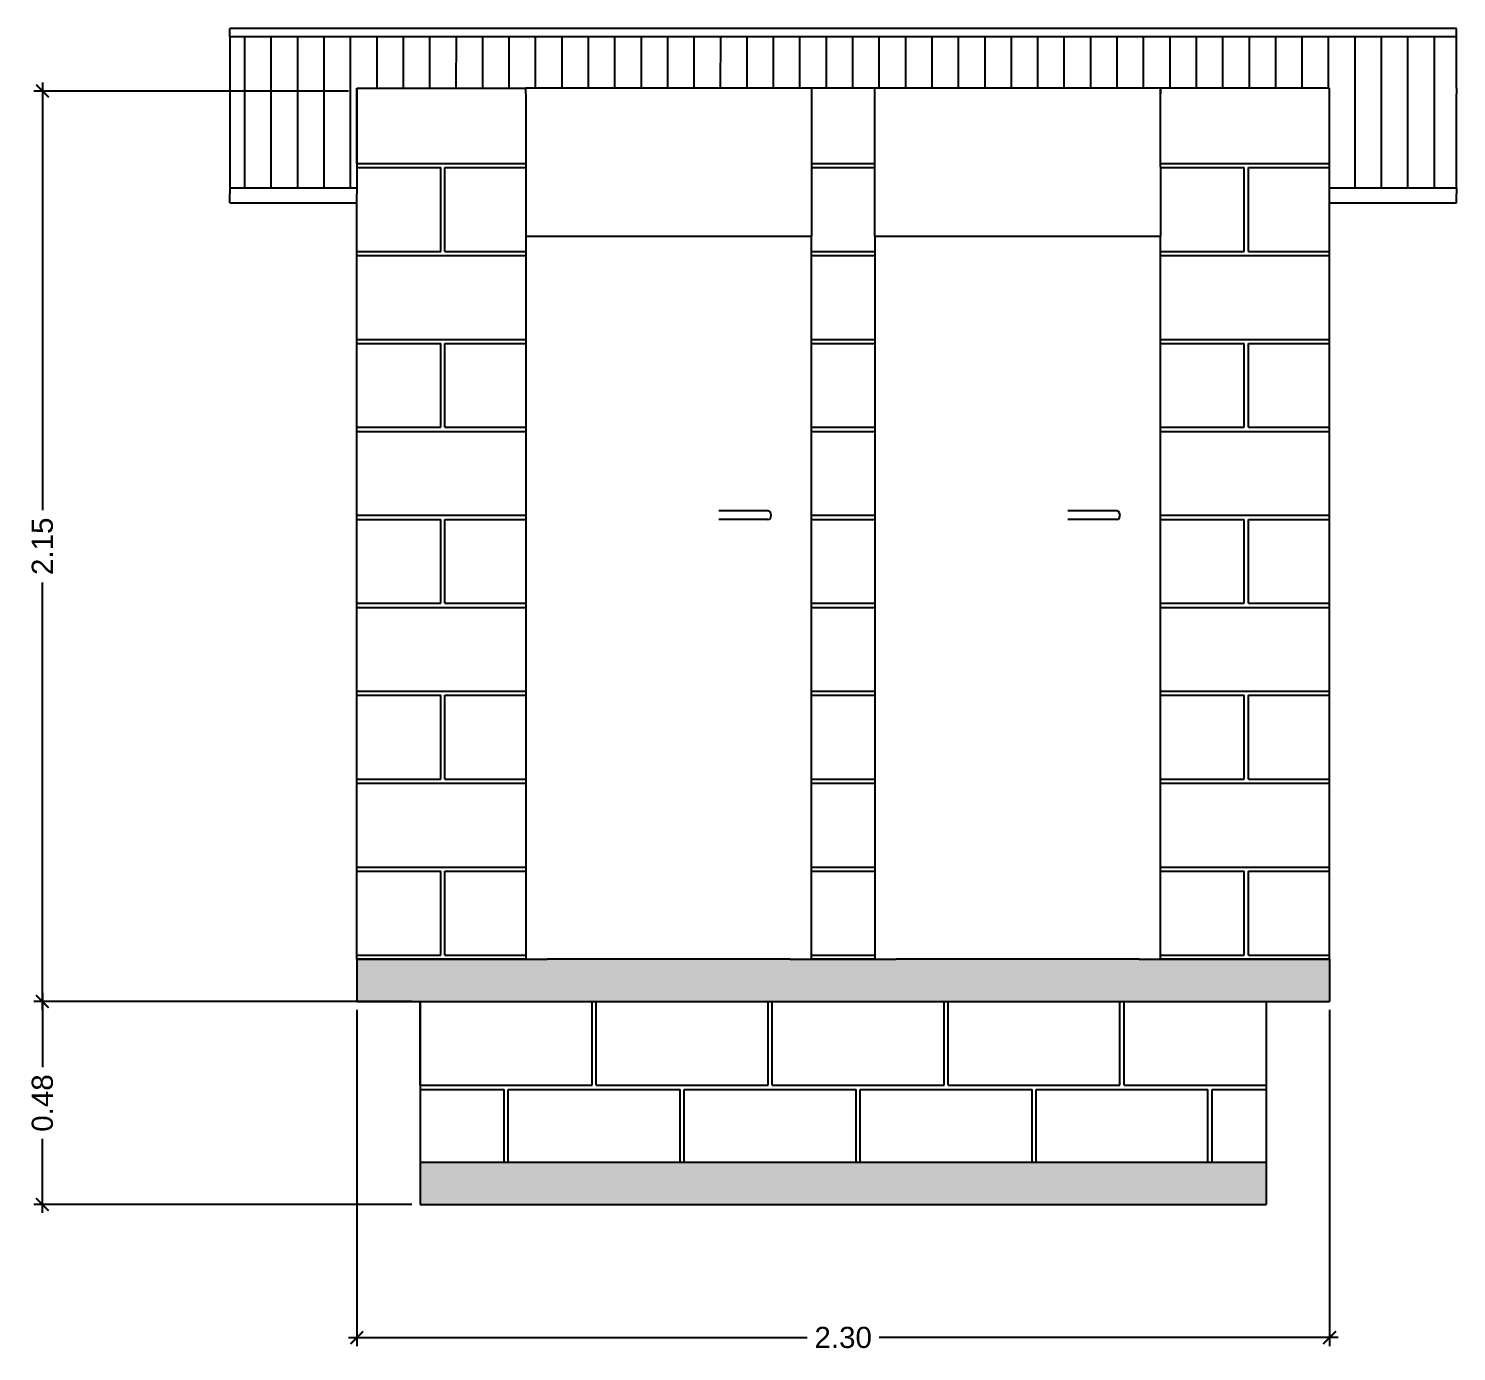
# Model space of a CAD drawing. Header units: metres. Extents: x 258817 to 259192, y 1878716 to 1878911.
# Drawn here: x 259041.364 to 259044.74, y 1878839.253 to 1878842.382 of the extents above; entities that cross this region are included whole.
import ezdxf

# ---------------------------------------------------------------- set-up
doc = ezdxf.new("R2010")
doc.units = ezdxf.units.M
doc.header["$MEASUREMENT"] = 0
doc.layers.add('Vistas', color=7, linetype='Continuous')
doc.styles.get("Standard").update_dxf_attribs({"font": 'arial.ttf'})
doc.dimstyles.new('JPcotas25', dxfattribs={"dimtxt": 0.05, "dimasz": 0.03, "dimexe": 0.02, "dimexo": 0.02, "dimgap": 0.02, "dimtad": 0, "dimzin": 1, "dimdsep": 46, "dimtxsty": 'Standard', "dimblk": 'ARCHTICK', "dimcen": 2.5, "dimdle": 0.02, "dimclrd": 1, "dimclre": 1, "dimclrt": 2, "dimadec": 0, "dimazin": 0, "dimtfac": 1, "dimtmove": 1, "dimatfit": 2, "dimfxl": 1.25, "dimarcsym": 0})

# ---------------------------------------------------------------- blocks, each defined once
blk = doc.blocks.new('_ArchTick')
at = {"color": 0, "linetype": 'ByBlock', "const_width": 0.15}
blk.add_lwpolyline([(-0.5, -0.5), (0.5, 0.5)], dxfattribs=at)
blk = doc.blocks.new('*D411')
at = {"layer": 'Defpoints', "color": 0, "transparency": 16777216}
for p in [(259041.3964, 1878840.0807), (259042.2897, 1878840.0807), (259042.2897, 1878839.6007)]:
    blk.add_point(p, dxfattribs=at)
at = {"layer": 'Vistas', "color": 1, "lineweight": -2, "transparency": 16777216}
for p, q in [((259041.3964, 1878840.1007), (259041.3964, 1878839.9256)), ((259042.2697, 1878840.0807), (259041.3764, 1878840.0807)), ((259041.3964, 1878839.5807), (259041.3964, 1878839.7557)), ((259042.2697, 1878839.6007), (259041.3764, 1878839.6007))]:
    blk.add_line(p, q, dxfattribs=at)
at = {"layer": 'Vistas', "color": 1, "lineweight": -2, "transparency": 16777216, "xscale": 0.03, "yscale": 0.03, "zscale": 0.03}
for p, rotation in [((259041.3964, 1878840.0807), 90), ((259041.3964, 1878839.6007), 270)]:
    blk.add_blockref('_ArchTick', p, dxfattribs=dict(at, rotation=rotation))
at = {"layer": 'Vistas', "color": 2, "transparency": 16777216, "insert": (259041.3964, 1878839.8407), "char_height": 0.05, "attachment_point": 5, "rotation": 90}
blk.add_mtext('0.48', dxfattribs=at)
blk = doc.blocks.new('*D412')
at = {"layer": 'Defpoints', "color": 0, "transparency": 16777216}
for p in [(259041.3964, 1878842.2339), (259042.1397, 1878842.2339), (259042.1397, 1878840.0807)]:
    blk.add_point(p, dxfattribs=at)
at = {"layer": 'Vistas', "color": 1, "lineweight": -2, "transparency": 16777216}
for p, q in [((259041.3964, 1878842.2539), (259041.3964, 1878841.2428)), ((259042.1197, 1878842.2339), (259041.3764, 1878842.2339)), ((259041.3964, 1878840.0607), (259041.3964, 1878841.0717)), ((259042.1197, 1878840.0807), (259041.3764, 1878840.0807))]:
    blk.add_line(p, q, dxfattribs=at)
at = {"layer": 'Vistas', "color": 1, "lineweight": -2, "transparency": 16777216, "xscale": 0.03, "yscale": 0.03, "zscale": 0.03}
for p, rotation in [((259041.3964, 1878842.2339), 90), ((259041.3964, 1878840.0807), 270)]:
    blk.add_blockref('_ArchTick', p, dxfattribs=dict(at, rotation=rotation))
at = {"layer": 'Vistas', "color": 2, "transparency": 16777216, "insert": (259041.3964, 1878841.1573), "char_height": 0.05, "attachment_point": 5, "rotation": 90}
blk.add_mtext('2.15', dxfattribs=at)
blk = doc.blocks.new('*D413')
at = {"layer": 'Defpoints', "color": 0, "transparency": 16777216}
for p in [(259042.1397, 1878840.0807), (259044.4397, 1878840.0807), (259044.4397, 1878839.2861)]:
    blk.add_point(p, dxfattribs=at)
at = {"layer": 'Vistas', "color": 1, "lineweight": -2, "transparency": 16777216}
for p, q in [((259042.1397, 1878840.0607), (259042.1397, 1878839.2661)), ((259044.4397, 1878840.0607), (259044.4397, 1878839.2661)), ((259042.1197, 1878839.2861), (259043.2044, 1878839.2861)), ((259044.4597, 1878839.2861), (259043.375, 1878839.2861))]:
    blk.add_line(p, q, dxfattribs=at)
at = {"layer": 'Vistas', "color": 1, "lineweight": -2, "transparency": 16777216, "xscale": 0.03, "yscale": 0.03, "zscale": 0.03, "rotation": 180}
blk.add_blockref('_ArchTick', (259042.1397, 1878839.2861), dxfattribs=at)
at = {"layer": 'Vistas', "color": 1, "lineweight": -2, "transparency": 16777216, "xscale": 0.03, "yscale": 0.03, "zscale": 0.03}
blk.add_blockref('_ArchTick', (259044.4397, 1878839.2861), dxfattribs=at)
at = {"layer": 'Vistas', "color": 2, "transparency": 16777216, "insert": (259043.2897, 1878839.2861), "char_height": 0.05, "attachment_point": 5}
blk.add_mtext('2.30', dxfattribs=at)

msp = doc.modelspace()

# ---------------------------------------------------------------- hatches: boundary and pattern name
at = {"layer": 'Vistas'}
h = msp.add_hatch(dxfattribs=at)
h.set_pattern_fill('ANSI31', color=256, scale=0.5, angle=45)
h.paths.add_polyline_path([(259042.13972, 1878842.22707), (259041.83972, 1878842.22707), (259041.83972, 1878842.05423), (259042.13972, 1878842.05423)])
h.paths.add_polyline_path([(259042.13972, 1878842.05423), (259041.83972, 1878842.05423), (259041.83972, 1878842.00424), (259042.13972, 1878842.00424)])
h.paths.add_polyline_path([(259044.73972, 1878842.29064), (259041.83972, 1878842.29064), (259041.83972, 1878842.24066), (259042.13972, 1878842.24066), (259042.53972, 1878842.24066), (259043.21472, 1878842.24066), (259043.36472, 1878842.24066), (259044.03972, 1878842.24066), (259044.43972, 1878842.24066), (259044.73972, 1878842.24066)])
h.paths.add_polyline_path([(259044.73972, 1878842.36195), (259041.83972, 1878842.36195), (259041.83972, 1878842.29064), (259044.73972, 1878842.29064)])
h.paths.add_polyline_path([(259042.13972, 1878842.24066), (259041.83972, 1878842.24066), (259041.83972, 1878842.22707), (259042.13972, 1878842.22707)])
h.paths.add_polyline_path([(259044.73972, 1878842.22707), (259044.43972, 1878842.22707), (259044.43972, 1878842.05423), (259044.73972, 1878842.05423)])
h.paths.add_polyline_path([(259044.73972, 1878842.24066), (259044.43972, 1878842.24066), (259044.43972, 1878842.22707), (259044.73972, 1878842.22707)])
h.paths.add_polyline_path([(259044.73972, 1878842.05423), (259044.43972, 1878842.05423), (259044.43972, 1878842.00424), (259044.73972, 1878842.00424)])
h = msp.add_hatch(dxfattribs=at)
h.set_pattern_fill('AR-B816C', color=256, scale=0.026)
h.set_pattern_definition([(0, (259042.13972, 1878840.18066), (0.208, 0.208), [0.40625, -0.00975]), (0, (259041.93172, 1878840.1904), (0.208, 0.208), [0.40625, -0.00975]), (90, (259042.13972, 1878840.18066), (-0.208, 0.208), [-0.21775, 0.19825]), (90, (259042.12997, 1878840.18066), (-0.208, 0.208), [-0.21775, 0.19825])])
h.paths.add_polyline_path([(259042.53972, 1878841.89066), (259042.53972, 1878842.01783), (259042.53972, 1878842.05423), (259042.53972, 1878842.22707), (259042.53972, 1878842.24066), (259042.13972, 1878842.24066), (259042.13972, 1878842.22707), (259042.13972, 1878842.05423), (259042.13972, 1878842.00424), (259042.13972, 1878841.99066), (259042.13972, 1878841.96934), (259042.13972, 1878840.18066), (259042.53972, 1878840.18066)])
h.paths.add_polyline_path([(259043.36472, 1878841.89066), (259043.36472, 1878842.01783), (259043.36472, 1878842.05423), (259043.36472, 1878842.22707), (259043.36472, 1878842.24066), (259043.21472, 1878842.24066), (259043.21472, 1878842.22707), (259043.21472, 1878842.05423), (259043.21472, 1878842.01783), (259043.21472, 1878841.89066), (259043.21472, 1878840.18066), (259043.36472, 1878840.18066)])
h = msp.add_hatch(dxfattribs=at)
h.set_pattern_fill('AR-B816C', color=256, scale=0.026)
h.set_pattern_definition([(0, (259044.03972, 1878840.18066), (0.208, 0.208), [0.40625, -0.00975]), (0, (259043.83172, 1878840.1904), (0.208, 0.208), [0.40625, -0.00975]), (90, (259044.03972, 1878840.18066), (-0.208, 0.208), [-0.21775, 0.19825]), (90, (259044.02997, 1878840.18066), (-0.208, 0.208), [-0.21775, 0.19825])])
h.paths.add_polyline_path([(259044.43972, 1878841.96934), (259044.43972, 1878841.99066), (259044.43972, 1878842.00424), (259044.43972, 1878842.05423), (259044.43972, 1878842.22707), (259044.43972, 1878842.24066), (259044.03972, 1878842.24066), (259044.03972, 1878842.22707), (259044.03972, 1878842.05423), (259044.03972, 1878842.01783), (259044.03972, 1878841.89066), (259044.03972, 1878840.18066), (259044.43972, 1878840.18066)])
h = msp.add_hatch(color=256, dxfattribs=at)
h.dxf.hatch_style = 1
h.paths.add_polyline_path([(259044.28972, 1878839.70066), (259042.28972, 1878839.70066), (259042.28972, 1878839.60066), (259044.28972, 1878839.60066)])
h.paths.add_polyline_path([(259044.43972, 1878840.18066), (259044.03972, 1878840.18066), (259043.98972, 1878840.18066), (259043.41472, 1878840.18066), (259043.36472, 1878840.18066), (259043.21472, 1878840.18066), (259043.16472, 1878840.18066), (259042.58972, 1878840.18066), (259042.53972, 1878840.18066), (259042.13972, 1878840.18066), (259042.13972, 1878840.08066), (259042.28972, 1878840.08066), (259044.28972, 1878840.08066), (259044.43972, 1878840.08066)])
h = msp.add_hatch(dxfattribs=at)
h.set_pattern_fill('AR-B816C', color=256, scale=0.026)
h.set_pattern_definition([(0, (259042.28972, 1878840.08066), (0.208, 0.208), [0.40625, -0.00975]), (0, (259042.08172, 1878840.0904), (0.208, 0.208), [0.40625, -0.00975]), (90, (259042.28972, 1878840.08066), (-0.208, 0.208), [-0.21775, 0.19825]), (90, (259042.27997, 1878840.08066), (-0.208, 0.208), [-0.21775, 0.19825])])
h.paths.add_polyline_path([(259044.28972, 1878840.08066), (259042.28972, 1878840.08066), (259042.28972, 1878839.70066), (259044.28972, 1878839.70066)])

# ---------------------------------------------------------------- linework, layer by layer
for p, q in [((259041.83972, 1878842.36195), (259041.83972, 1878842.38163)), ((259044.73972, 1878842.38163), (259041.83972, 1878842.38163)), ((259044.73972, 1878842.36195), (259044.73972, 1878842.38163)), ((259044.73972, 1878842.36195), (259041.83972, 1878842.36195)), ((259041.83972, 1878842.36195), (259041.83972, 1878842.29064)), ((259044.73972, 1878842.29064), (259044.73972, 1878842.36195)), ((259041.83972, 1878842.29064), (259041.83972, 1878842.24066)), ((259044.73972, 1878842.24066), (259044.73972, 1878842.29064)), ((259041.83972, 1878842.24066), (259041.83972, 1878842.22707)), ((259041.83972, 1878842.22707), (259041.83972, 1878842.05423)), ((259042.13972, 1878842.24066), (259042.13972, 1878842.22707)), ((259042.13972, 1878842.24066), (259042.53972, 1878842.24066)), ((259042.13972, 1878842.22707), (259042.13972, 1878842.05423)), ((259042.53972, 1878842.22707), (259042.53972, 1878842.24066)), ((259043.21472, 1878842.24066), (259042.53972, 1878842.24066)), ((259042.53972, 1878842.22707), (259042.53972, 1878842.05423)), ((259043.36472, 1878842.24066), (259043.21472, 1878842.24066)), ((259043.21472, 1878842.24066), (259043.21472, 1878842.22707)), ((259043.21472, 1878842.22707), (259043.21472, 1878842.05423)), ((259043.36472, 1878842.22707), (259043.36472, 1878842.24066)), ((259044.03972, 1878842.24066), (259043.36472, 1878842.24066)), ((259043.36472, 1878842.05423), (259043.36472, 1878842.22707)), ((259044.43972, 1878842.24066), (259044.03972, 1878842.24066)), ((259044.03972, 1878842.24066), (259044.03972, 1878842.22707)), ((259044.03972, 1878842.05423), (259044.03972, 1878842.22707)), ((259044.43972, 1878842.22707), (259044.43972, 1878842.24066)), ((259044.43972, 1878842.05423), (259044.43972, 1878842.22707)), ((259044.73972, 1878842.24066), (259044.73972, 1878842.22707)), ((259044.73972, 1878842.05423), (259044.73972, 1878842.22707)), ((259041.83972, 1878842.05423), (259041.83972, 1878842.00424)), ((259042.13972, 1878842.05423), (259042.13972, 1878842.00424)), ((259042.53972, 1878842.05423), (259042.53972, 1878842.01783)), ((259043.21472, 1878842.05423), (259043.21472, 1878842.01783)), ((259043.36472, 1878842.01783), (259043.36472, 1878842.05423)), ((259044.03972, 1878842.05423), (259044.03972, 1878842.01783)), ((259044.43972, 1878842.00424), (259044.43972, 1878842.05423)), ((259044.73972, 1878842.00424), (259044.73972, 1878842.05423)), ((259042.53972, 1878842.01783), (259042.53972, 1878841.89066)), ((259043.21472, 1878842.01783), (259043.21472, 1878841.89066)), ((259043.36472, 1878841.89066), (259043.36472, 1878842.01783)), ((259044.03972, 1878842.01783), (259044.03972, 1878841.89066)), ((259041.83972, 1878842.00424), (259041.83972, 1878841.99066)), ((259042.13972, 1878842.00424), (259041.83972, 1878842.00424)), ((259041.83972, 1878841.96934), (259041.83972, 1878841.99066)), ((259042.13972, 1878842.00424), (259042.13972, 1878841.99066)), ((259042.13972, 1878841.96934), (259042.13972, 1878841.99066)), ((259044.73972, 1878842.00424), (259044.43972, 1878842.00424)), ((259044.43972, 1878841.99066), (259044.43972, 1878842.00424)), ((259044.43972, 1878841.96934), (259044.43972, 1878841.99066)), ((259044.73972, 1878842.00424), (259044.73972, 1878841.99066)), ((259044.73972, 1878841.96934), (259044.73972, 1878841.99066)), ((259041.83972, 1878841.96934), (259042.13972, 1878841.96934)), ((259042.13972, 1878840.18066), (259042.13972, 1878841.96934)), ((259044.43972, 1878841.96934), (259044.73972, 1878841.96934)), ((259044.43972, 1878840.18066), (259044.43972, 1878841.96934)), ((259042.53972, 1878841.89066), (259042.53972, 1878840.18066)), ((259042.53972, 1878841.89066), (259043.21472, 1878841.89066)), ((259042.53972, 1878841.89066), (259043.21472, 1878841.89066)), ((259043.21472, 1878840.18066), (259043.21472, 1878841.89066)), ((259043.36472, 1878841.89066), (259043.36472, 1878840.18066)), ((259043.36472, 1878841.89066), (259044.03972, 1878841.89066)), ((259043.36472, 1878841.89066), (259044.03972, 1878841.89066)), ((259044.03972, 1878840.18066), (259044.03972, 1878841.89066)), ((259043.08516, 1878841.24106), (259042.99585, 1878841.24106)), ((259043.08863, 1878841.24106), (259043.08516, 1878841.24106)), ((259043.08901, 1878841.24106), (259043.08863, 1878841.24106)), ((259043.09204, 1878841.24106), (259043.08901, 1878841.24106)), ((259043.09533, 1878841.24106), (259043.09204, 1878841.24106)), ((259043.09844, 1878841.24106), (259043.09533, 1878841.24106)), ((259043.10133, 1878841.24106), (259043.09844, 1878841.24106)), ((259043.10394, 1878841.24106), (259043.10133, 1878841.24106)), ((259043.10623, 1878841.24106), (259043.10394, 1878841.24106)), ((259043.10816, 1878841.24106), (259043.10623, 1878841.24106)), ((259043.1097, 1878841.24106), (259043.10816, 1878841.24106)), ((259043.11081, 1878841.24106), (259043.1097, 1878841.24106)), ((259043.11149, 1878841.24106), (259043.11081, 1878841.24106)), ((259043.11172, 1878841.24106), (259043.11149, 1878841.24106)), ((259043.11558, 1878841.23966), (259043.11172, 1878841.24106)), ((259043.11841, 1878841.23586), (259043.11558, 1878841.23966)), ((259043.11944, 1878841.23066), (259043.11841, 1878841.23586)), ((259043.91016, 1878841.24106), (259043.82085, 1878841.24106)), ((259043.91363, 1878841.24106), (259043.91016, 1878841.24106)), ((259043.91401, 1878841.24106), (259043.91363, 1878841.24106)), ((259043.91704, 1878841.24106), (259043.91401, 1878841.24106)), ((259043.92033, 1878841.24106), (259043.91704, 1878841.24106)), ((259043.92344, 1878841.24106), (259043.92033, 1878841.24106)), ((259043.92633, 1878841.24106), (259043.92344, 1878841.24106)), ((259043.92894, 1878841.24106), (259043.92633, 1878841.24106)), ((259043.93123, 1878841.24106), (259043.92894, 1878841.24106)), ((259043.93316, 1878841.24106), (259043.93123, 1878841.24106)), ((259043.9347, 1878841.24106), (259043.93316, 1878841.24106)), ((259043.93581, 1878841.24106), (259043.9347, 1878841.24106)), ((259043.93649, 1878841.24106), (259043.93581, 1878841.24106)), ((259043.93672, 1878841.24106), (259043.93649, 1878841.24106)), ((259043.94058, 1878841.23966), (259043.93672, 1878841.24106)), ((259043.94341, 1878841.23586), (259043.94058, 1878841.23966)), ((259043.94444, 1878841.23066), (259043.94341, 1878841.23586)), ((259043.08516, 1878841.22026), (259042.99585, 1878841.22026)), ((259043.08863, 1878841.22026), (259043.08516, 1878841.22026)), ((259043.08901, 1878841.22026), (259043.08863, 1878841.22026)), ((259043.09204, 1878841.22026), (259043.08901, 1878841.22026)), ((259043.09533, 1878841.22026), (259043.09204, 1878841.22026)), ((259043.09844, 1878841.22026), (259043.09533, 1878841.22026)), ((259043.10133, 1878841.22026), (259043.09844, 1878841.22026)), ((259043.10394, 1878841.22026), (259043.10133, 1878841.22026)), ((259043.10623, 1878841.22026), (259043.10394, 1878841.22026)), ((259043.10816, 1878841.22026), (259043.10623, 1878841.22026)), ((259043.1097, 1878841.22026), (259043.10816, 1878841.22026)), ((259043.11081, 1878841.22026), (259043.1097, 1878841.22026)), ((259043.11149, 1878841.22026), (259043.11081, 1878841.22026)), ((259043.11172, 1878841.22026), (259043.11149, 1878841.22026)), ((259043.11172, 1878841.22026), (259043.11558, 1878841.22165)), ((259043.11558, 1878841.22165), (259043.11841, 1878841.22546)), ((259043.11841, 1878841.22546), (259043.11944, 1878841.23066)), ((259043.91016, 1878841.22026), (259043.82085, 1878841.22026)), ((259043.91363, 1878841.22026), (259043.91016, 1878841.22026)), ((259043.91401, 1878841.22026), (259043.91363, 1878841.22026)), ((259043.91704, 1878841.22026), (259043.91401, 1878841.22026)), ((259043.92033, 1878841.22026), (259043.91704, 1878841.22026)), ((259043.92344, 1878841.22026), (259043.92033, 1878841.22026)), ((259043.92633, 1878841.22026), (259043.92344, 1878841.22026)), ((259043.92894, 1878841.22026), (259043.92633, 1878841.22026)), ((259043.93123, 1878841.22026), (259043.92894, 1878841.22026)), ((259043.93316, 1878841.22026), (259043.93123, 1878841.22026)), ((259043.9347, 1878841.22026), (259043.93316, 1878841.22026)), ((259043.93581, 1878841.22026), (259043.9347, 1878841.22026)), ((259043.93649, 1878841.22026), (259043.93581, 1878841.22026)), ((259043.93672, 1878841.22026), (259043.93649, 1878841.22026)), ((259043.93672, 1878841.22026), (259043.94058, 1878841.22165)), ((259043.94058, 1878841.22165), (259043.94341, 1878841.22546)), ((259043.94341, 1878841.22546), (259043.94444, 1878841.23066)), ((259042.13972, 1878840.18066), (259042.13972, 1878840.08066)), ((259042.53972, 1878840.18066), (259042.13972, 1878840.18066)), ((259042.53972, 1878840.18066), (259042.58972, 1878840.18066)), ((259043.16472, 1878840.18066), (259042.58972, 1878840.18066)), ((259043.16472, 1878840.18066), (259043.21472, 1878840.18066)), ((259043.36472, 1878840.18066), (259043.21472, 1878840.18066)), ((259043.36472, 1878840.18066), (259043.41472, 1878840.18066)), ((259043.98972, 1878840.18066), (259043.41472, 1878840.18066)), ((259043.98972, 1878840.18066), (259044.03972, 1878840.18066)), ((259044.43972, 1878840.18066), (259044.03972, 1878840.18066)), ((259044.43972, 1878840.18066), (259044.43972, 1878840.08066)), ((259042.13972, 1878840.08066), (259042.28972, 1878840.08066)), ((259042.28972, 1878840.08066), (259044.28972, 1878840.08066)), ((259042.28972, 1878840.08066), (259042.28972, 1878839.70066)), ((259044.28972, 1878840.08066), (259044.43972, 1878840.08066)), ((259044.28972, 1878840.08066), (259044.28972, 1878839.70066)), ((259042.28972, 1878839.70066), (259042.28972, 1878839.60066)), ((259042.28972, 1878839.70066), (259044.28972, 1878839.70066)), ((259044.28972, 1878839.70066), (259044.28972, 1878839.60066)), ((259042.28972, 1878839.60066), (259044.28972, 1878839.60066))]:
    msp.add_line(p, q, dxfattribs=at)

# ---------------------------------------------------------------- dimensions: what is measured, and where the dimension line sits
for base, p1, p2, picture, middle in [((259041.39641, 1878842.23387), (259042.13972, 1878840.08066), (259042.13972, 1878842.23387), '*D412', (259041.39641, 1878841.15726)), ((259041.39641, 1878840.08066), (259042.28972, 1878839.60066), (259042.28972, 1878840.08066), '*D411', (259041.39641, 1878839.84066))]:
    dim = msp.add_linear_dim(base=base, p1=p1, p2=p2, angle=90, dimstyle='JPcotas25', dxfattribs=at)
    dim.commit()
    dim.dimension.update_dxf_attribs({"geometry": picture, "text_midpoint": middle})
dim = msp.add_linear_dim(base=(259044.43972, 1878839.28605), p1=(259042.13972, 1878840.08066), p2=(259044.43972, 1878840.08066), dimstyle='JPcotas25', dxfattribs=at)
dim.commit()
dim.dimension.update_dxf_attribs({"geometry": '*D413', "text_midpoint": (259043.28972, 1878839.28605)})

doc.saveas('drawing.dxf')
